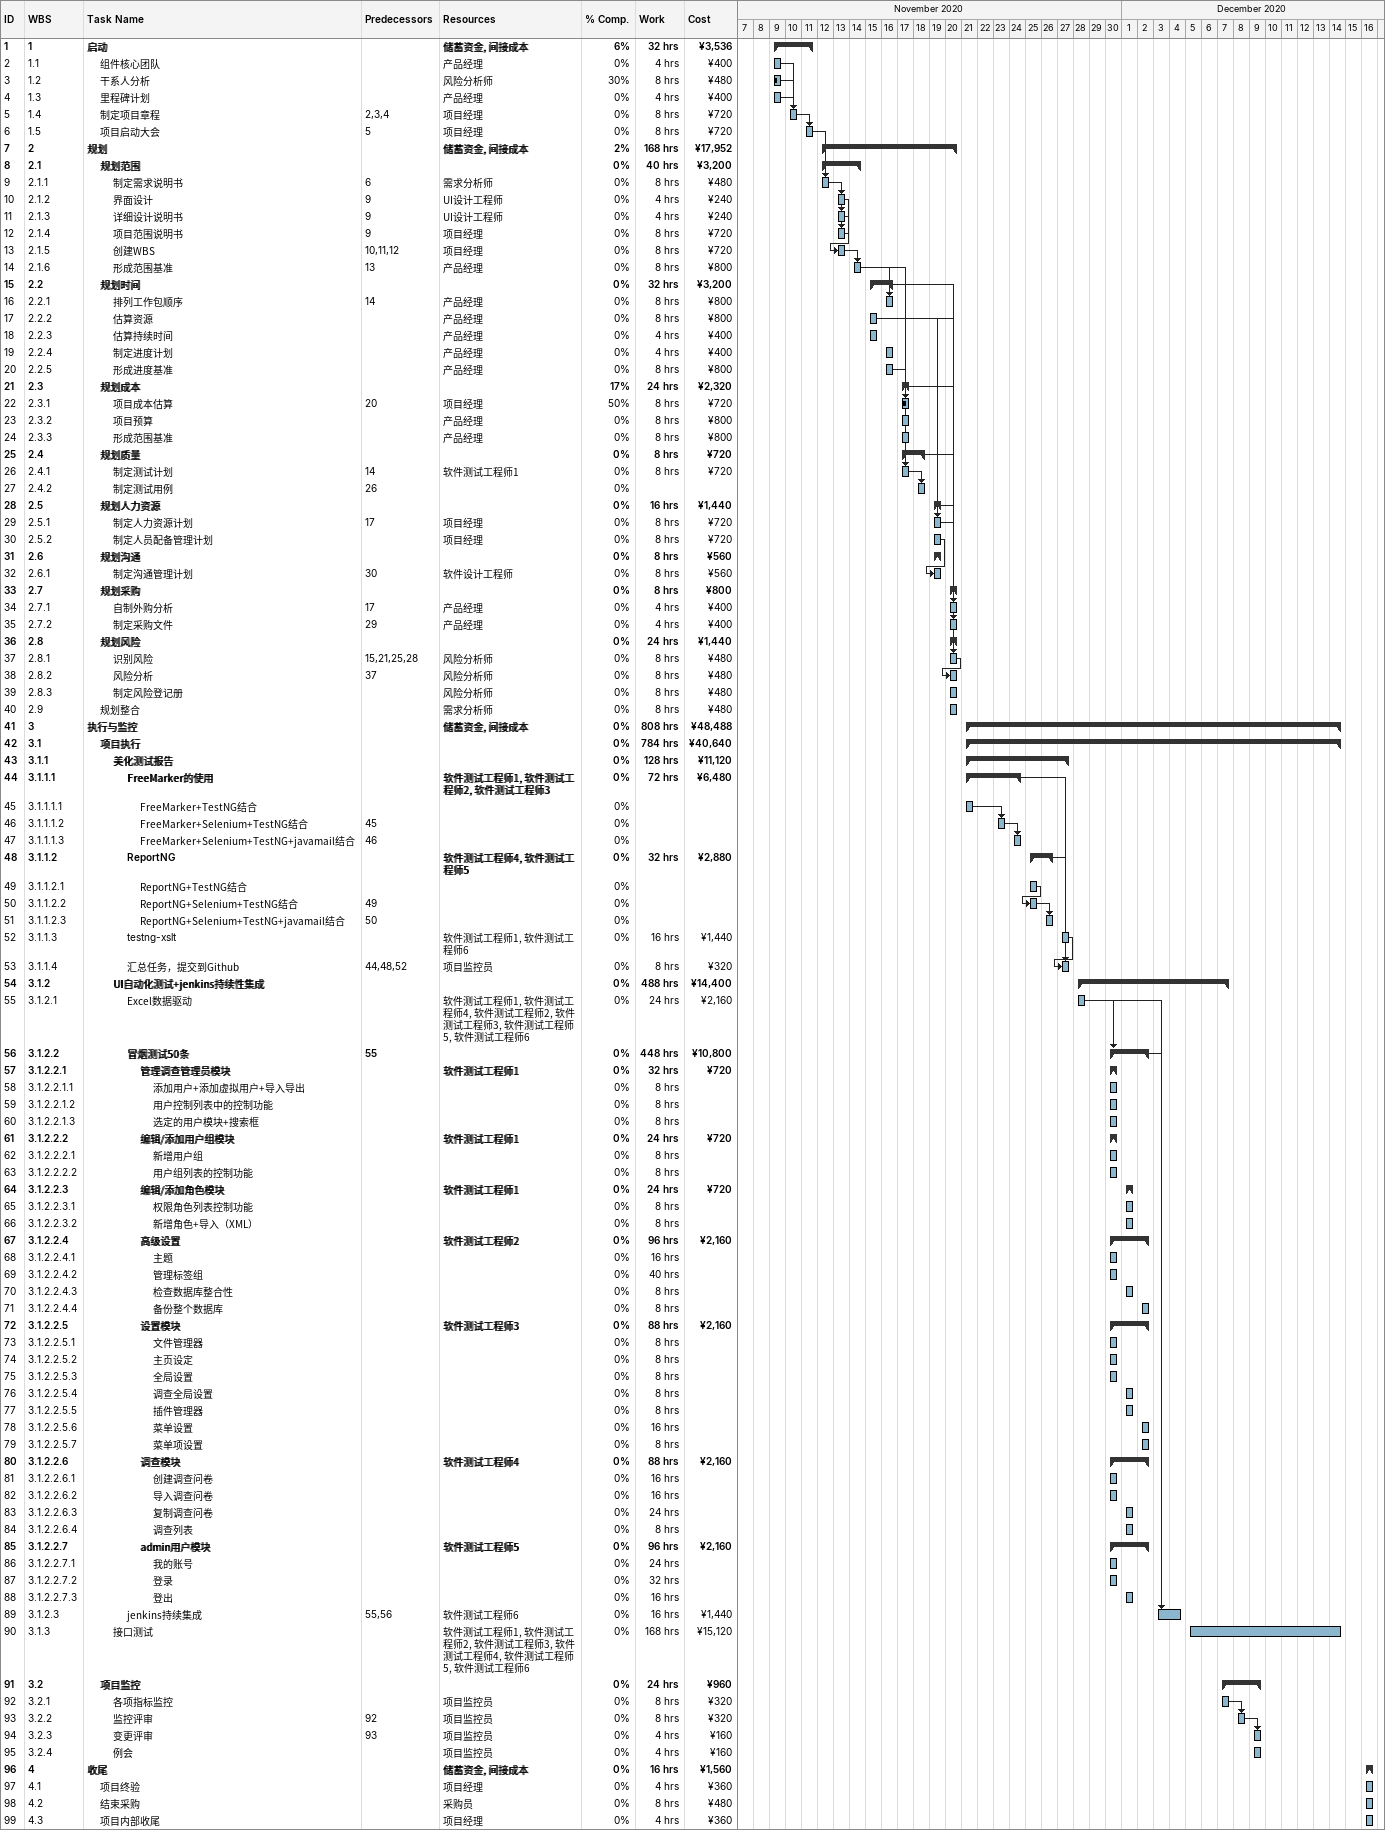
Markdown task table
| ID | WBS | Task | Start | Finish | Predecessors | Resources | % complete | Work (h) | Cost (¥) |
|---|---|---|---|---|---|---|---|---|---|
| 1 | 1 | **启动** | 2020-11-09 | 2020-11-11 |  | 储蓄资金, 间接成本 | 6 | 32 | 3536 |
| 2 | 1.1 | 组件核心团队 | 2020-11-09 | 2020-11-09 |  | 产品经理 | 0 | 4 | 400 |
| 3 | 1.2 | 干系人分析 | 2020-11-09 | 2020-11-09 |  | 风险分析师 | 30 | 8 | 480 |
| 4 | 1.3 | 里程碑计划 | 2020-11-09 | 2020-11-09 |  | 产品经理 | 0 | 4 | 400 |
| 5 | 1.4 | 制定项目章程 | 2020-11-10 | 2020-11-10 | 2, 3, 4 | 项目经理 | 0 | 8 | 720 |
| 6 | 1.5 | 项目启动大会 | 2020-11-11 | 2020-11-11 | 5 | 项目经理 | 0 | 8 | 720 |
| 7 | 2 | **规划** | 2020-11-12 | 2020-11-20 |  | 储蓄资金, 间接成本 | 2 | 168 | 17952 |
| 8 | 2.1 | **规划范围** | 2020-11-12 | 2020-11-14 |  |  | 0 | 40 | 3200 |
| 9 | 2.1.1 | 制定需求说明书 | 2020-11-12 | 2020-11-12 | 6 | 需求分析师 | 0 | 8 | 480 |
| 10 | 2.1.2 | 界面设计 | 2020-11-13 | 2020-11-13 | 9 | UI设计工程师 | 0 | 4 | 240 |
| 11 | 2.1.3 | 详细设计说明书 | 2020-11-13 | 2020-11-13 | 9 | UI设计工程师 | 0 | 4 | 240 |
| 12 | 2.1.4 | 项目范围说明书 | 2020-11-13 | 2020-11-13 | 9 | 项目经理 | 0 | 8 | 720 |
| 13 | 2.1.5 | 创建WBS | 2020-11-13 | 2020-11-13 | 10, 11, 12 | 项目经理 | 0 | 8 | 720 |
| 14 | 2.1.6 | 形成范围基准 | 2020-11-14 | 2020-11-14 | 13 | 产品经理 | 0 | 8 | 800 |
| 15 | 2.2 | **规划时间** | 2020-11-15 | 2020-11-16 |  |  | 0 | 32 | 3200 |
| 16 | 2.2.1 | 排列工作包顺序 | 2020-11-16 | 2020-11-16 | 14 | 产品经理 | 0 | 8 | 800 |
| 17 | 2.2.2 | 估算资源 | 2020-11-15 | 2020-11-15 |  | 产品经理 | 0 | 8 | 800 |
| 18 | 2.2.3 | 估算持续时间 | 2020-11-15 | 2020-11-15 |  | 产品经理 | 0 | 4 | 400 |
| 19 | 2.2.4 | 制定进度计划 | 2020-11-16 | 2020-11-16 |  | 产品经理 | 0 | 4 | 400 |
| 20 | 2.2.5 | 形成进度基准 | 2020-11-16 | 2020-11-16 |  | 产品经理 | 0 | 8 | 800 |
| 21 | 2.3 | **规划成本** | 2020-11-17 | 2020-11-17 |  |  | 17 | 24 | 2320 |
| 22 | 2.3.1 | 项目成本估算 | 2020-11-17 | 2020-11-17 | 20 | 项目经理 | 50 | 8 | 720 |
| 23 | 2.3.2 | 项目预算 | 2020-11-17 | 2020-11-17 |  | 产品经理 | 0 | 8 | 800 |
| 24 | 2.3.3 | 形成范围基准 | 2020-11-17 | 2020-11-17 |  | 产品经理 | 0 | 8 | 800 |
| 25 | 2.4 | **规划质量** | 2020-11-17 | 2020-11-18 |  |  | 0 | 8 | 720 |
| 26 | 2.4.1 | 制定测试计划 | 2020-11-17 | 2020-11-17 | 14 | 软件测试工程师1 | 0 | 8 | 720 |
| 27 | 2.4.2 | 制定测试用例 | 2020-11-18 | 2020-11-18 | 26 |  | 0 |  |  |
| 28 | 2.5 | **规划人力资源** | 2020-11-19 | 2020-11-19 |  |  | 0 | 16 | 1440 |
| 29 | 2.5.1 | 制定人力资源计划 | 2020-11-19 | 2020-11-19 | 17 | 项目经理 | 0 | 8 | 720 |
| 30 | 2.5.2 | 制定人员配备管理计划 | 2020-11-19 | 2020-11-19 |  | 项目经理 | 0 | 8 | 720 |
| 31 | 2.6 | **规划沟通** | 2020-11-19 | 2020-11-19 |  |  | 0 | 8 | 560 |
| 32 | 2.6.1 | 制定沟通管理计划 | 2020-11-19 | 2020-11-19 | 30 | 软件设计工程师 | 0 | 8 | 560 |
| 33 | 2.7 | **规划采购** | 2020-11-20 | 2020-11-20 |  |  | 0 | 8 | 800 |
| 34 | 2.7.1 | 自制外购分析 | 2020-11-20 | 2020-11-20 | 17 | 产品经理 | 0 | 4 | 400 |
| 35 | 2.7.2 | 制定采购文件 | 2020-11-20 | 2020-11-20 | 29 | 产品经理 | 0 | 4 | 400 |
| 36 | 2.8 | **规划风险** | 2020-11-20 | 2020-11-20 |  |  | 0 | 24 | 1440 |
| 37 | 2.8.1 | 识别风险 | 2020-11-20 | 2020-11-20 | 15, 21, 25, 28 | 风险分析师 | 0 | 8 | 480 |
| 38 | 2.8.2 | 风险分析 | 2020-11-20 | 2020-11-20 | 37 | 风险分析师 | 0 | 8 | 480 |
| 39 | 2.8.3 | 制定风险登记册 | 2020-11-20 | 2020-11-20 |  | 风险分析师 | 0 | 8 | 480 |
| 40 | 2.9 | 规划整合 | 2020-11-20 | 2020-11-20 |  | 需求分析师 | 0 | 8 | 480 |
| 41 | 3 | **执行与监控** | 2020-11-21 | 2020-12-14 |  | 储蓄资金, 间接成本 | 0 | 808 | 48488 |
| 42 | 3.1 | **项目执行** | 2020-11-21 | 2020-12-14 |  |  | 0 | 784 | 40640 |
| 43 | 3.1.1 | **美化测试报告** | 2020-11-21 | 2020-11-27 |  |  | 0 | 128 | 11120 |
| 44 | 3.1.1.1 | **FreeMarker的使用** | 2020-11-21 | 2020-11-24 |  | 软件测试工程师1, 软件测试工程师2, 软件测试工程师3 | 0 | 72 | 6480 |
| 45 | 3.1.1.1.1 | FreeMarker+TestNG结合 | 2020-11-21 | 2020-11-21 |  |  | 0 |  |  |
| 46 | 3.1.1.1.2 | FreeMarker+Selenium+TestNG结合 | 2020-11-23 | 2020-11-23 | 45 |  | 0 |  |  |
| 47 | 3.1.1.1.3 | FreeMarker+Selenium+TestNG+javamail结合 | 2020-11-24 | 2020-11-24 | 46 |  | 0 |  |  |
| 48 | 3.1.1.2 | **ReportNG** | 2020-11-25 | 2020-11-26 |  | 软件测试工程师4, 软件测试工程师5 | 0 | 32 | 2880 |
| 49 | 3.1.1.2.1 | ReportNG+TestNG结合 | 2020-11-25 | 2020-11-25 |  |  | 0 |  |  |
| 50 | 3.1.1.2.2 | ReportNG+Selenium+TestNG结合 | 2020-11-25 | 2020-11-25 | 49 |  | 0 |  |  |
| 51 | 3.1.1.2.3 | ReportNG+Selenium+TestNG+javamail结合 | 2020-11-26 | 2020-11-26 | 50 |  | 0 |  |  |
| 52 | 3.1.1.3 | testng-xslt | 2020-11-27 | 2020-11-27 |  | 软件测试工程师1, 软件测试工程师6 | 0 | 16 | 1440 |
| 53 | 3.1.1.4 | 汇总任务，提交到Github | 2020-11-27 | 2020-11-27 | 44, 48, 52 | 项目监控员 | 0 | 8 | 320 |
| 54 | 3.1.2 | **UI自动化测试+jenkins持续性集成** | 2020-11-28 | 2020-12-07 |  |  | 0 | 488 | 14400 |
| 55 | 3.1.2.1 | Excel数据驱动 | 2020-11-28 | 2020-11-28 |  | 软件测试工程师1, 软件测试工程师4, 软件测试工程师2, 软件测试工程师3, 软件测试工程师5, 软件测试工程师6 | 0 | 24 | 2160 |
| 56 | 3.1.2.2 | **冒烟测试50条** | 2020-11-30 | 2020-12-02 | 55 |  | 0 | 448 | 10800 |
| 57 | 3.1.2.2.1 | **管理调查管理员模块** | 2020-11-30 | 2020-11-30 |  | 软件测试工程师1 | 0 | 32 | 720 |
| 58 | 3.1.2.2.1.1 | 添加用户+添加虚拟用户+导入导出 | 2020-11-30 | 2020-11-30 |  |  | 0 | 8 |  |
| 59 | 3.1.2.2.1.2 | 用户控制列表中的控制功能 | 2020-11-30 | 2020-11-30 |  |  | 0 | 8 |  |
| 60 | 3.1.2.2.1.3 | 选定的用户模块+搜索框 | 2020-11-30 | 2020-11-30 |  |  | 0 | 8 |  |
| 61 | 3.1.2.2.2 | **编辑/添加用户组模块** | 2020-11-30 | 2020-11-30 |  | 软件测试工程师1 | 0 | 24 | 720 |
| 62 | 3.1.2.2.2.1 | 新增用户组 | 2020-11-30 | 2020-11-30 |  |  | 0 | 8 |  |
| 63 | 3.1.2.2.2.2 | 用户组列表的控制功能 | 2020-11-30 | 2020-11-30 |  |  | 0 | 8 |  |
| 64 | 3.1.2.2.3 | **编辑/添加角色模块** | 2020-12-01 | 2020-12-01 |  | 软件测试工程师1 | 0 | 24 | 720 |
| 65 | 3.1.2.2.3.1 | 权限角色列表控制功能 | 2020-12-01 | 2020-12-01 |  |  | 0 | 8 |  |
| 66 | 3.1.2.2.3.2 | 新增角色+导入（XML） | 2020-12-01 | 2020-12-01 |  |  | 0 | 8 |  |
| 67 | 3.1.2.2.4 | **高级设置** | 2020-11-30 | 2020-12-02 |  | 软件测试工程师2 | 0 | 96 | 2160 |
| 68 | 3.1.2.2.4.1 | 主题 | 2020-11-30 | 2020-11-30 |  |  | 0 | 16 |  |
| 69 | 3.1.2.2.4.2 | 管理标签组 | 2020-11-30 | 2020-11-30 |  |  | 0 | 40 |  |
| 70 | 3.1.2.2.4.3 | 检查数据库整合性 | 2020-12-01 | 2020-12-01 |  |  | 0 | 8 |  |
| 71 | 3.1.2.2.4.4 | 备份整个数据库 | 2020-12-02 | 2020-12-02 |  |  | 0 | 8 |  |
| 72 | 3.1.2.2.5 | **设置模块** | 2020-11-30 | 2020-12-02 |  | 软件测试工程师3 | 0 | 88 | 2160 |
| 73 | 3.1.2.2.5.1 | 文件管理器 | 2020-11-30 | 2020-11-30 |  |  | 0 | 8 |  |
| 74 | 3.1.2.2.5.2 | 主页设定 | 2020-11-30 | 2020-11-30 |  |  | 0 | 8 |  |
| 75 | 3.1.2.2.5.3 | 全局设置 | 2020-11-30 | 2020-11-30 |  |  | 0 | 8 |  |
| 76 | 3.1.2.2.5.4 | 调查全局设置 | 2020-12-01 | 2020-12-01 |  |  | 0 | 8 |  |
| 77 | 3.1.2.2.5.5 | 插件管理器 | 2020-12-01 | 2020-12-01 |  |  | 0 | 8 |  |
| 78 | 3.1.2.2.5.6 | 菜单设置 | 2020-12-02 | 2020-12-02 |  |  | 0 | 16 |  |
| 79 | 3.1.2.2.5.7 | 菜单项设置 | 2020-12-02 | 2020-12-02 |  |  | 0 | 8 |  |
| 80 | 3.1.2.2.6 | **调查模块** | 2020-11-30 | 2020-12-02 |  | 软件测试工程师4 | 0 | 88 | 2160 |
| 81 | 3.1.2.2.6.1 | 创建调查问卷 | 2020-11-30 | 2020-11-30 |  |  | 0 | 16 |  |
| 82 | 3.1.2.2.6.2 | 导入调查问卷 | 2020-11-30 | 2020-11-30 |  |  | 0 | 16 |  |
| 83 | 3.1.2.2.6.3 | 复制调查问卷 | 2020-12-01 | 2020-12-01 |  |  | 0 | 24 |  |
| 84 | 3.1.2.2.6.4 | 调查列表 | 2020-12-01 | 2020-12-01 |  |  | 0 | 8 |  |
| 85 | 3.1.2.2.7 | **admin用户模块** | 2020-11-30 | 2020-12-02 |  | 软件测试工程师5 | 0 | 96 | 2160 |
| 86 | 3.1.2.2.7.1 | 我的账号 | 2020-11-30 | 2020-11-30 |  |  | 0 | 24 |  |
| 87 | 3.1.2.2.7.2 | 登录 | 2020-11-30 | 2020-11-30 |  |  | 0 | 32 |  |
| 88 | 3.1.2.2.7.3 | 登出 | 2020-12-01 | 2020-12-01 |  |  | 0 | 16 |  |
| 89 | 3.1.2.3 | jenkins持续集成 | 2020-12-03 | 2020-12-04 | 55, 56 | 软件测试工程师6 | 0 | 16 | 1440 |
| 90 | 3.1.3 | 接口测试 | 2020-12-05 | 2020-12-14 |  | 软件测试工程师1, 软件测试工程师2, 软件测试工程师3, 软件测试工程师4, 软件测试工程师5, 软件测试工程师6 | 0 | 168 | 15120 |
| 91 | 3.2 | **项目监控** | 2020-12-07 | 2020-12-09 |  |  | 0 | 24 | 960 |
| 92 | 3.2.1 | 各项指标监控 | 2020-12-07 | 2020-12-07 |  | 项目监控员 | 0 | 8 | 320 |
| 93 | 3.2.2 | 监控评审 | 2020-12-08 | 2020-12-08 | 92 | 项目监控员 | 0 | 8 | 320 |
| 94 | 3.2.3 | 变更评审 | 2020-12-09 | 2020-12-09 | 93 | 项目监控员 | 0 | 4 | 160 |
| 95 | 3.2.4 | 例会 | 2020-12-09 | 2020-12-09 |  | 项目监控员 | 0 | 4 | 160 |
| 96 | 4 | **收尾** | 2020-12-16 | 2020-12-16 |  | 储蓄资金, 间接成本 | 0 | 16 | 1560 |
| 97 | 4.1 | 项目终验 | 2020-12-16 | 2020-12-16 |  | 项目经理 | 0 | 4 | 360 |
| 98 | 4.2 | 结束采购 | 2020-12-16 | 2020-12-16 |  | 采购员 | 0 | 8 | 480 |
| 99 | 4.3 | 项目内部收尾 | 2020-12-16 | 2020-12-16 |  | 项目经理 | 0 | 4 | 360 |
